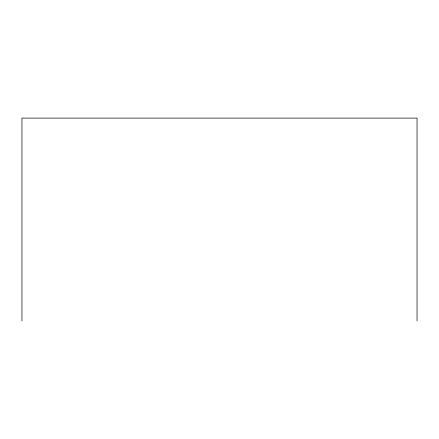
<?xml version="1.0" encoding="UTF-8"?>
<svg xmlns="http://www.w3.org/2000/svg" width="439" height="439" viewBox="0 0 439 439"><rect width="100%" height="100%" fill="white"/><g stroke="black" fill="none" stroke-linecap="round" stroke-linejoin="round"><path stroke-width="0.66" d="M417.05 320.893L417.05 118.107L21.95 118.107L21.95 320.893"/></g></svg>
